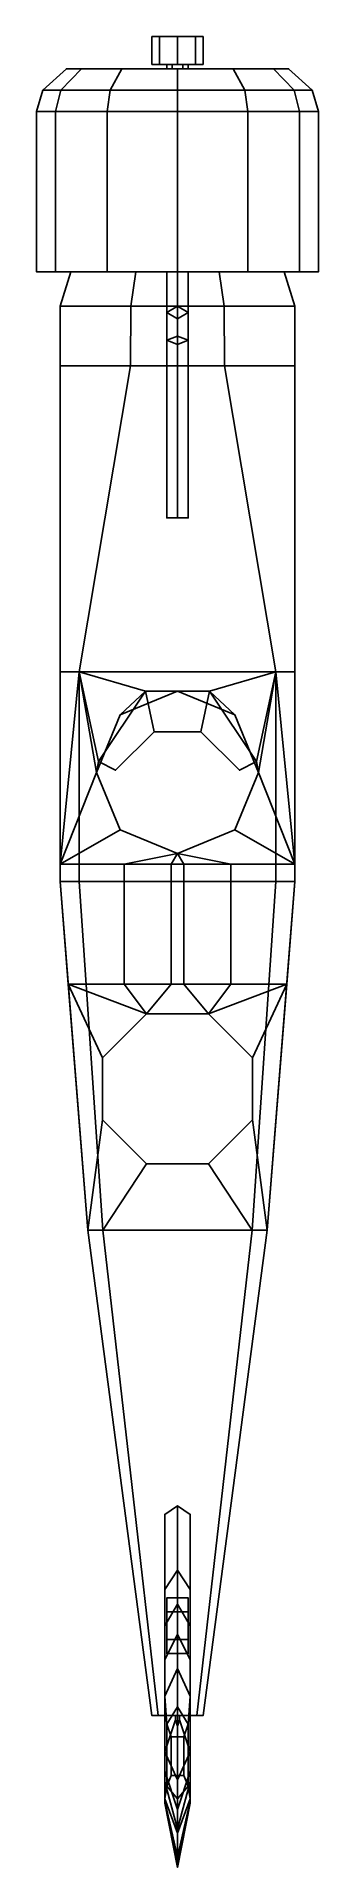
# Model space of a CAD drawing. Extents: x -0.66 to 0.66, y -4.28 to 4.28.
import ezdxf

# ---------------------------------------------------------------- set-up
doc = ezdxf.new("R2010")
doc.units = 0
doc.layers.get('0').update_dxf_attribs({"linetype": 'CONTINUOUS'})
doc.layers.add('PROPELLER', color=1, linetype='CONTINUOUS')

msp = doc.modelspace()

# ---------------------------------------------------------------- linework, layer by layer
for points in [[(-0.5456, 4.03, -0.265), (-0.63, 4.03, 0.05), (-0.52, 4.13, 0.05), (-0.4503, 4.13, -0.21)], [(-0.63, 4.03, 0.05), (-0.5456, 4.03, 0.365), (-0.4503, 4.13, 0.31), (-0.52, 4.13, 0.05)], [(-0.315, 4.03, -0.4956), (-0.5456, 4.03, -0.265), (-0.4503, 4.13, -0.21), (-0.26, 4.13, -0.4003)], [(-0.5456, 4.03, 0.365), (-0.315, 4.03, 0.5956), (-0.26, 4.13, 0.5003), (-0.4503, 4.13, 0.31)], [(-0.4503, 4.13, 0.31), (0.26, 4.13, 0.5003), (0.4503, 4.13, 0.31), (-0.52, 4.13, 0.05)], [(-0.52, 4.13, 0.05), (0.4503, 4.13, 0.31), (0.52, 4.13, 0.05), (-0.4503, 4.13, -0.21)], [(-0.26, 4.13, 0.5003), (0, 4.13, 0.57), (0.26, 4.13, 0.5003), (-0.4503, 4.13, 0.31)], [(-0.4503, 4.13, -0.21), (0.52, 4.13, 0.05), (0.4503, 4.13, -0.21), (-0.26, 4.13, -0.4003)], [(0, 4.03, -0.58), (-0.315, 4.03, -0.4956), (-0.26, 4.13, -0.4003), (0, 4.13, -0.47)], [(-0.315, 4.03, 0.5956), (0, 4.03, 0.68), (0, 4.13, 0.57), (-0.26, 4.13, 0.5003)], [(-0.26, 4.13, -0.4003), (0.4503, 4.13, -0.21), (0.26, 4.13, -0.4003), (0, 4.13, -0.47)], [(0.315, 4.03, -0.4956), (0, 4.03, -0.58), (0, 4.13, -0.47), (0.26, 4.13, -0.4003)], [(0, 4.03, 0.68), (0.315, 4.03, 0.5956), (0.26, 4.13, 0.5003), (0, 4.13, 0.57)], [(0.5456, 4.03, -0.265), (0.315, 4.03, -0.4956), (0.26, 4.13, -0.4003), (0.4503, 4.13, -0.21)], [(0.315, 4.03, 0.5956), (0.5456, 4.03, 0.365), (0.4503, 4.13, 0.31), (0.26, 4.13, 0.5003)], [(0.63, 4.03, 0.05), (0.5456, 4.03, -0.265), (0.4503, 4.13, -0.21), (0.52, 4.13, 0.05)], [(0.5456, 4.03, 0.365), (0.63, 4.03, 0.05), (0.52, 4.13, 0.05), (0.4503, 4.13, 0.31)], [(-0.5716, 3.93, -0.28), (-0.66, 3.93, 0.05), (-0.63, 4.03, 0.05), (-0.5456, 4.03, -0.265)], [(-0.66, 3.93, 0.05), (-0.5716, 3.93, 0.38), (-0.5456, 4.03, 0.365), (-0.63, 4.03, 0.05)], [(-0.33, 3.93, -0.5216), (-0.5716, 3.93, -0.28), (-0.5456, 4.03, -0.265), (-0.315, 4.03, -0.4956)], [(-0.5716, 3.93, 0.38), (-0.33, 3.93, 0.6216), (-0.315, 4.03, 0.5956), (-0.5456, 4.03, 0.365)], [(0, 3.93, -0.61), (-0.33, 3.93, -0.5216), (-0.315, 4.03, -0.4956), (0, 4.03, -0.58)], [(-0.33, 3.93, 0.6216), (0, 3.93, 0.71), (0, 4.03, 0.68), (-0.315, 4.03, 0.5956)], [(0.33, 3.93, -0.5216), (0, 3.93, -0.61), (0, 4.03, -0.58), (0.315, 4.03, -0.4956)], [(0, 3.93, 0.71), (0.33, 3.93, 0.6216), (0.315, 4.03, 0.5956), (0, 4.03, 0.68)], [(0.5716, 3.93, -0.28), (0.33, 3.93, -0.5216), (0.315, 4.03, -0.4956), (0.5456, 4.03, -0.265)], [(0.33, 3.93, 0.6216), (0.5716, 3.93, 0.38), (0.5456, 4.03, 0.365), (0.315, 4.03, 0.5956)], [(0.66, 3.93, 0.05), (0.5716, 3.93, -0.28), (0.5456, 4.03, -0.265), (0.63, 4.03, 0.05)], [(0.5716, 3.93, 0.38), (0.66, 3.93, 0.05), (0.63, 4.03, 0.05), (0.5456, 4.03, 0.365)], [(-0.5716, 3.93, 0.38), (-0.66, 3.93, 0.05), (-0.66, 3.18, 0.05), (-0.5716, 3.18, 0.38)], [(-0.66, 3.93, 0.05), (-0.5716, 3.93, -0.28), (-0.5716, 3.18, -0.28), (-0.66, 3.18, 0.05)], [(-0.33, 3.93, 0.6216), (-0.5716, 3.93, 0.38), (-0.5716, 3.18, 0.38), (-0.33, 3.18, 0.6216)], [(-0.5716, 3.93, -0.28), (-0.33, 3.93, -0.5216), (-0.33, 3.18, -0.5216), (-0.5716, 3.18, -0.28)], [(0, 3.93, 0.71), (-0.33, 3.93, 0.6216), (-0.33, 3.18, 0.6216), (0, 3.18, 0.71)], [(-0.33, 3.93, -0.5216), (0, 3.93, -0.61), (0, 3.18, -0.61), (-0.33, 3.18, -0.5216)], [(0.33, 3.93, 0.6216), (0, 3.93, 0.71), (0, 3.18, 0.71), (0.33, 3.18, 0.6216)], [(0, 3.93, -0.61), (0.33, 3.93, -0.5216), (0.33, 3.18, -0.5216), (0, 3.18, -0.61)], [(0.5716, 3.93, 0.38), (0.33, 3.93, 0.6216), (0.33, 3.18, 0.6216), (0.5716, 3.18, 0.38)], [(0.33, 3.93, -0.5216), (0.5716, 3.93, -0.28), (0.5716, 3.18, -0.28), (0.33, 3.18, -0.5216)], [(0.66, 3.93, 0.05), (0.5716, 3.93, 0.38), (0.5716, 3.18, 0.38), (0.66, 3.18, 0.05)], [(0.5716, 3.93, -0.28), (0.66, 3.93, 0.05), (0.66, 3.18, 0.05), (0.5716, 3.18, -0.28)], [(-0.5716, 3.18, 0.38), (-0.66, 3.18, 0.05), (-0.5, 3.18, 0.35)], [(-0.66, 3.18, 0.05), (-0.5, 3.18, -0.27), (-0.5, 3.18, 0.35)], [(-0.66, 3.18, 0.05), (-0.5716, 3.18, -0.28), (-0.5, 3.18, -0.27)], [(-0.33, 3.18, 0.6216), (-0.5716, 3.18, 0.38), (-0.5, 3.18, 0.35), (-0.1952, 3.18, 0.62)], [(-0.5716, 3.18, -0.28), (-0.33, 3.18, -0.5216), (-0.1952, 3.18, -0.34), (-0.5, 3.18, -0.27)], [(-0.1952, 3.18, 0.62), (-0.5, 3.18, 0.35), (-0.55, 3.02, 0.38), (-0.2181, 3.02, 0.66)], [(-0.5, 3.18, 0.35), (-0.5, 3.18, -0.27), (-0.55, 3.02, -0.36), (-0.55, 3.02, 0.38)], [(-0.5, 3.18, -0.27), (-0.1952, 3.18, -0.34), (-0.2181, 3.02, -0.4866), (-0.55, 3.02, -0.36)], [(0, 3.18, 0.71), (-0.33, 3.18, 0.6216), (-0.1952, 3.18, 0.62), (0, 3.18, 0.62)], [(0.1952, 3.18, 0.62), (-0.1952, 3.18, 0.62), (-0.2181, 3.02, 0.66), (0.2181, 3.02, 0.66)], [(-0.1952, 3.18, -0.34), (0.1952, 3.18, -0.34), (0.2181, 3.02, -0.4866), (-0.2181, 3.02, -0.4866)], [(0, 3.18, -0.61), (0.1952, 3.18, -0.34), (-0.1952, 3.18, -0.34)], [(0, 3.18, -0.39), (-0.05, 3.18, -0.47), (-0.05, 2.99, -0.67), (0, 2.96, -0.62)], [(-0.05, 3.18, -0.47), (0, 3.18, -0.56), (0, 3.02, -0.71), (-0.05, 2.99, -0.67)], [(0.33, 3.18, 0.6216), (0, 3.18, 0.71), (0, 3.18, 0.62), (0.1952, 3.18, 0.62)], [(0, 3.18, -0.61), (0.33, 3.18, -0.5216), (0.1952, 3.18, -0.34)], [(0.05, 3.18, -0.47), (0, 3.18, -0.39), (0, 2.96, -0.62), (0.05, 2.99, -0.67)], [(0, 3.18, -0.56), (0.05, 3.18, -0.47), (0.05, 2.99, -0.67), (0, 3.02, -0.71)], [(0.5, 3.18, 0.35), (0.1952, 3.18, 0.62), (0.2181, 3.02, 0.66), (0.55, 3.02, 0.38)], [(0.1952, 3.18, -0.34), (0.5, 3.18, -0.27), (0.55, 3.02, -0.36), (0.2181, 3.02, -0.4866)], [(0.5716, 3.18, 0.38), (0.33, 3.18, 0.6216), (0.1952, 3.18, 0.62), (0.5, 3.18, 0.35)], [(0.33, 3.18, -0.5216), (0.5716, 3.18, -0.28), (0.5, 3.18, -0.27), (0.1952, 3.18, -0.34)], [(0.5, 3.18, -0.27), (0.5, 3.18, 0.35), (0.55, 3.02, 0.38), (0.55, 3.02, -0.36)], [(0.66, 3.18, 0.05), (0.5716, 3.18, 0.38), (0.5, 3.18, 0.35)], [(0.5, 3.18, -0.27), (0.66, 3.18, 0.05), (0.5, 3.18, 0.35)], [(0.5716, 3.18, -0.28), (0.66, 3.18, 0.05), (0.66, 3.18, 0.05), (0.5, 3.18, -0.27)], [(-0.22, 2.74, -0.69), (-0.55, 2.74, -0.43), (-0.55, 3.02, -0.36), (-0.2181, 3.02, -0.4866)], [(-0.55, 2.74, -0.43), (-0.55, 2.74, 0.41), (-0.55, 3.02, 0.38), (-0.55, 3.02, -0.36)], [(-0.55, 2.74, 0.41), (-0.22, 2.74, 0.7), (-0.2181, 3.02, 0.66), (-0.55, 3.02, 0.38)], [(0.22, 2.74, -0.69), (-0.22, 2.74, -0.69), (-0.2181, 3.02, -0.4866), (0.2181, 3.02, -0.4866)], [(-0.22, 2.74, 0.7), (0.22, 2.74, 0.7), (0.2181, 3.02, 0.66), (-0.2181, 3.02, 0.66)], [(-0.05, 2.99, -0.67), (0, 3.02, -0.71), (0, 2.88, -0.79), (-0.05, 2.86, -0.74)], [(0, 3.02, -0.71), (0.05, 2.99, -0.67), (0.05, 2.86, -0.74), (0, 2.88, -0.79)], [(0.55, 2.74, -0.43), (0.22, 2.74, -0.69), (0.2181, 3.02, -0.4866), (0.55, 3.02, -0.36)], [(0.22, 2.74, 0.7), (0.55, 2.74, 0.41), (0.55, 3.02, 0.38), (0.2181, 3.02, 0.66)], [(0.55, 2.74, 0.41), (0.55, 2.74, -0.43), (0.55, 3.02, -0.36), (0.55, 3.02, 0.38)], [(0, 2.96, -0.62), (-0.05, 2.99, -0.67), (-0.05, 2.86, -0.74), (0, 2.84, -0.69)], [(0.05, 2.99, -0.67), (0, 2.96, -0.62), (0, 2.84, -0.69), (0.05, 2.86, -0.74)], [(-0.05, 2.86, -0.74), (0, 2.88, -0.79), (0, 2.03, -0.81), (-0.05, 2.03, -0.76)], [(0, 2.84, -0.69), (-0.05, 2.86, -0.74), (-0.05, 2.03, -0.76), (0, 2.03, -0.71)], [(0, 2.88, -0.79), (0.05, 2.86, -0.74), (0.05, 2.03, -0.76), (0, 2.03, -0.81)], [(0.05, 2.86, -0.74), (0, 2.84, -0.69), (0, 2.03, -0.71), (0.05, 2.03, -0.76)], [(-0.55, 2.74, -0.43), (-0.22, 2.74, -0.69), (-0.46, 1.31, -0.69), (-0.55, 1.31, -0.4)], [(-0.22, 2.74, 0.7), (-0.55, 2.74, 0.41), (-0.55, 1.31, 0.47), (-0.46, 1.31, 0.81)], [(-0.55, 2.74, 0.41), (-0.55, 2.74, -0.43), (-0.55, 1.31, -0.4), (-0.55, 1.31, 0.47)], [(-0.22, 2.74, -0.69), (0.22, 2.74, -0.69), (0.46, 1.31, -0.69), (-0.46, 1.31, -0.69)], [(0.22, 2.74, 0.7), (-0.22, 2.74, 0.7), (-0.46, 1.31, 0.81), (0.46, 1.31, 0.81)], [(0.22, 2.74, -0.69), (0.55, 2.74, -0.43), (0.55, 1.31, -0.4), (0.46, 1.31, -0.69)], [(0.55, 2.74, 0.41), (0.22, 2.74, 0.7), (0.46, 1.31, 0.81), (0.55, 1.31, 0.47)], [(0.55, 2.74, -0.43), (0.55, 2.74, 0.41), (0.55, 1.31, 0.47), (0.55, 1.31, -0.4)], [(-0.46, 0.33, -0.63), (-0.55, 0.33, -0.38), (-0.55, 1.31, -0.4), (-0.46, 1.31, -0.69)], [(-0.55, 0.33, -0.38), (-0.55, 0.33, 0.47), (-0.55, 1.31, 0.47), (-0.55, 1.31, -0.4)], [(-0.46, 1.31, 0.81), (-0.55, 0.41, 0.69), (-0.55, 0.41, 0.69), (-0.38, 0.84, 0.7)], [(-0.55, 0.41, 0.47), (-0.55, 0.41, 0.69), (-0.46, 1.31, 0.81), (-0.55, 1.31, 0.47)], [(0.46, 0.33, -0.63), (-0.46, 0.33, -0.63), (-0.46, 1.31, -0.69), (0.46, 1.31, -0.69)], [(0.46, 1.31, 0.81), (-0.46, 1.31, 0.81), (-0.15, 1.22, 0.81), (0.15, 1.22, 0.81)], [(-0.46, 1.31, 0.81), (-0.37, 0.89, 0.72), (-0.37, 0.89, 0.72), (-0.15, 1.22, 0.81)], [(-0.46, 1.31, 0.81), (-0.38, 0.84, 0.7), (-0.38, 0.84, 0.7), (-0.37, 0.89, 0.72)], [(0.37, 0.89, 0.72), (0.46, 1.31, 0.81), (0.15, 1.22, 0.81), (0.37, 0.89, 0.72)], [(0.38, 0.84, 0.7), (0.46, 1.31, 0.81), (0.37, 0.89, 0.72), (0.38, 0.84, 0.7)], [(0.38, 0.84, 0.7), (0.55, 0.41, 0.69), (0.46, 1.31, 0.81), (0.38, 0.84, 0.7)], [(0.55, 0.33, -0.38), (0.46, 0.33, -0.63), (0.46, 1.31, -0.69), (0.55, 1.31, -0.4)], [(0.55, 0.41, 0.69), (0.55, 0.41, 0.47), (0.55, 1.31, 0.47), (0.46, 1.31, 0.81)], [(0.55, 0.33, 0.47), (0.55, 0.33, -0.38), (0.55, 1.31, -0.4), (0.55, 1.31, 0.47)], [(-0.15, 1.22, 0.81), (-0.11, 1.03, 0.97), (-0.29, 0.85, 0.73), (-0.37, 0.89, 0.72)], [(-0.37, 0.89, 0.72), (-0.29, 0.85, 0.73), (-0.11, 1.03, 0.97), (-0.15, 1.22, 0.81)], [(0, 1.22, 0.81), (-0.2687, 1.1087, 0.77), (-0.2687, 1.1087, -0.19), (0, 1.22, -0.19)], [(-0.15, 1.22, 0.81), (-0.15, 1.22, 0.81), (-0.2687, 1.1087, 0.77), (0, 1.22, 0.81)], [(-0.15, 1.22, 0.81), (-0.11, 1.03, 0.97), (0.11, 1.03, 0.97), (0.15, 1.22, 0.81)], [(0.15, 1.22, 0.81), (0.11, 1.03, 0.97), (-0.11, 1.03, 0.97), (-0.15, 1.22, 0.81)], [(0.2687, 1.1087, 0.77), (0, 1.22, 0.81), (0, 1.22, -0.19), (0.2687, 1.1087, -0.19)], [(0.15, 1.22, 0.81), (0.15, 1.22, 0.81), (0, 1.22, 0.81), (0.2687, 1.1087, 0.77)], [(0.37, 0.89, 0.72), (0.29, 0.85, 0.73), (0.11, 1.03, 0.97), (0.15, 1.22, 0.81)], [(0.15, 1.22, 0.81), (0.11, 1.03, 0.97), (0.29, 0.85, 0.73), (0.37, 0.89, 0.72)], [(-0.2687, 1.1087, 0.77), (-0.38, 0.84, 0.7), (-0.38, 0.84, -0.19), (-0.2687, 1.1087, -0.19)], [(0.38, 0.84, 0.7), (0.2687, 1.1087, 0.77), (0.2687, 1.1087, -0.19), (0.38, 0.84, -0.19)], [(-0.38, 0.84, 0.7), (-0.55, 0.41, 0.69), (-0.55, 0.41, 0.69), (-0.2687, 0.5713, 0.7)], [(-0.38, 0.84, 0.7), (-0.2687, 0.5713, 0.7), (-0.2687, 0.5713, -0.19), (-0.38, 0.84, -0.19)], [(0.2687, 0.5713, 0.7), (0.38, 0.84, 0.7), (0.38, 0.84, -0.19), (0.2687, 0.5713, -0.19)], [(0.55, 0.41, 0.69), (0.38, 0.84, 0.7), (0.38, 0.84, 0.7), (0.2687, 0.5713, 0.7)], [(-0.55, 0.41, 0.69), (-0.25, 0.41, 0.91), (0, 0.46, 0.81), (-0.2687, 0.5713, 0.7)], [(-0.2687, 0.5713, 0.7), (0, 0.46, 0.81), (0, 0.46, -0.19), (-0.2687, 0.5713, -0.19)], [(0, 0.46, 0.81), (0.2687, 0.5713, 0.7), (0.2687, 0.5713, -0.19), (0, 0.46, -0.19)], [(0.25, 0.41, 0.91), (0.55, 0.41, 0.69), (0.2687, 0.5713, 0.7), (0, 0.46, 0.81)], [(0, 0.46, 0.81), (0, 0.46, 0.81), (-0.25, 0.41, 0.91), (-0.03, 0.41, 1.04)], [(0, 0.46, 0.81), (0, 0.46, 0.81), (-0.03, 0.41, 1.04), (0.03, 0.41, 1.04)], [(0, 0.46, 0.81), (0, 0.46, 0.81), (0.03, 0.41, 1.04), (0.25, 0.41, 0.91)], [(-0.55, 0.33, 0.47), (-0.55, 0.33, 0.69), (-0.55, 0.41, 0.69), (-0.55, 0.41, 0.47)], [(-0.55, 0.33, 0.69), (-0.25, 0.33, 0.91), (-0.25, 0.41, 0.91), (-0.55, 0.41, 0.69)], [(-0.03, 0.41, 1.04), (-0.25, 0.41, 0.91), (-0.25, -0.15, 0.91), (-0.03, -0.15, 1.03)], [(0.03, 0.41, 1.04), (-0.03, 0.41, 1.04), (-0.03, -0.15, 1.03), (0.03, -0.15, 1.03)], [(0.25, 0.41, 0.91), (0.03, 0.41, 1.04), (0.03, -0.15, 1.03), (0.25, -0.15, 0.91)], [(0.25, 0.33, 0.91), (0.55, 0.33, 0.69), (0.55, 0.41, 0.69), (0.25, 0.41, 0.91)], [(0.55, 0.33, 0.69), (0.55, 0.33, 0.47), (0.55, 0.41, 0.47), (0.55, 0.41, 0.69)], [(-0.55, 0.33, -0.38), (-0.46, 0.33, -0.63), (-0.35, -1.3, -0.46), (-0.42, -1.3, -0.34)], [(-0.55, 0.33, 0.47), (-0.55, 0.33, -0.38), (-0.42, -1.3, -0.34), (-0.42, -1.3, 0.47)], [(-0.55, 0.33, 0.69), (-0.55, 0.33, 0.47), (-0.5117, -0.15, 0.47), (-0.5117, -0.15, 0.69)], [(-0.25, 0.33, 0.91), (-0.55, 0.33, 0.69), (-0.5117, -0.15, 0.69), (-0.25, -0.15, 0.91)], [(-0.46, 0.33, -0.63), (0.46, 0.33, -0.63), (0.35, -1.3, -0.46), (-0.35, -1.3, -0.46)], [(0.55, 0.33, 0.69), (0.25, 0.33, 0.91), (0.25, -0.15, 0.91), (0.5117, -0.15, 0.69)], [(0.46, 0.33, -0.63), (0.55, 0.33, -0.38), (0.42, -1.3, -0.34), (0.35, -1.3, -0.46)], [(0.55, 0.33, -0.38), (0.55, 0.33, 0.47), (0.42, -1.3, 0.47), (0.42, -1.3, -0.34)], [(0.55, 0.33, 0.47), (0.55, 0.33, 0.69), (0.5117, -0.15, 0.69), (0.5117, -0.15, 0.47)], [(-0.3511, -0.4946, 0.62), (-0.5117, -0.15, 0.47), (-0.42, -1.3, 0.47), (-0.3511, -0.7854, 0.62)], [(-0.5117, -0.15, 0.69), (-0.5117, -0.15, 0.47), (-0.5117, -0.15, 0.47), (-0.3511, -0.4946, 0.62)], [(-0.25, -0.15, 0.91), (-0.5117, -0.15, 0.69), (-0.1454, -0.2889, 0.79)], [(-0.1454, -0.2889, 0.79), (-0.5117, -0.15, 0.69), (-0.3511, -0.4946, 0.62)], [(-0.03, -0.15, 1.03), (-0.25, -0.15, 0.91), (-0.1454, -0.2889, 0.79)], [(0.03, -0.15, 1.03), (-0.03, -0.15, 1.03), (-0.1454, -0.2889, 0.79), (0.1454, -0.2889, 0.79)], [(0.03, -0.15, 1.03), (0.1454, -0.2889, 0.79), (0.25, -0.15, 0.91)], [(0.25, -0.15, 0.91), (0.1454, -0.2889, 0.79), (0.5117, -0.15, 0.69)], [(0.5117, -0.15, 0.69), (0.1454, -0.2889, 0.79), (0.3511, -0.4946, 0.62), (0.5117, -0.15, 0.69)], [(0.5117, -0.15, 0.47), (0.3511, -0.4946, 0.62), (0.3511, -0.7854, 0.62), (0.42, -1.3, 0.47)], [(0.5117, -0.15, 0.47), (0.5117, -0.15, 0.69), (0.3511, -0.4946, 0.62), (0.5117, -0.15, 0.47)], [(-0.1454, -0.2889, 0.79), (-0.3511, -0.4946, 0.62), (-0.3511, -0.4946, -0.19), (-0.1454, -0.2889, -0.19)], [(0.1454, -0.2889, 0.79), (-0.1454, -0.2889, 0.79), (-0.1454, -0.2889, -0.19), (0.1454, -0.2889, -0.19)], [(0.3511, -0.4946, 0.62), (0.1454, -0.2889, 0.79), (0.1454, -0.2889, -0.19), (0.3511, -0.4946, -0.19)], [(-0.3511, -0.4946, 0.62), (-0.3511, -0.7854, 0.62), (-0.3511, -0.7854, -0.19), (-0.3511, -0.4946, -0.19)], [(0.3511, -0.7854, 0.62), (0.3511, -0.4946, 0.62), (0.3511, -0.4946, -0.19), (0.3511, -0.7854, -0.19)], [(-0.42, -1.3, 0.47), (-0.35, -1.3, 0.69), (-0.1454, -0.9911, 0.7), (-0.3511, -0.7854, 0.62)], [(-0.3511, -0.7854, 0.62), (-0.1454, -0.9911, 0.7), (-0.1454, -0.9911, -0.19), (-0.3511, -0.7854, -0.19)], [(0.1454, -0.9911, 0.7), (0.3511, -0.7854, 0.62), (0.3511, -0.7854, -0.19), (0.1454, -0.9911, -0.19)], [(0.35, -1.3, 0.69), (0.42, -1.3, 0.47), (0.3511, -0.7854, 0.62), (0.1454, -0.9911, 0.7)], [(-0.35, -1.3, 0.69), (0.35, -1.3, 0.69), (0.1454, -0.9911, 0.7), (-0.1454, -0.9911, 0.7)], [(-0.1454, -0.9911, 0.7), (0.1454, -0.9911, 0.7), (0.1454, -0.9911, -0.19), (-0.1454, -0.9911, -0.19)], [(-0.09, -3.57, -0.05), (-0.12, -3.57, 0.02), (-0.42, -1.3, -0.34), (-0.35, -1.3, -0.46)], [(-0.12, -3.57, 0.02), (-0.12, -3.57, 0.47), (-0.42, -1.3, 0.47), (-0.42, -1.3, -0.34)], [(-0.12, -3.57, 0.47), (-0.09, -3.57, 0.6), (-0.35, -1.3, 0.69), (-0.42, -1.3, 0.47)], [(0.09, -3.57, -0.05), (-0.09, -3.57, -0.05), (-0.35, -1.3, -0.46), (0.35, -1.3, -0.46)], [(-0.09, -3.57, 0.6), (0.09, -3.57, 0.6), (0.35, -1.3, 0.69), (-0.35, -1.3, 0.69)], [(0.12, -3.57, 0.02), (0.09, -3.57, -0.05), (0.35, -1.3, -0.46), (0.42, -1.3, -0.34)], [(0.09, -3.57, 0.6), (0.12, -3.57, 0.47), (0.42, -1.3, 0.47), (0.35, -1.3, 0.69)], [(0.12, -3.57, 0.47), (0.12, -3.57, 0.02), (0.42, -1.3, -0.34), (0.42, -1.3, 0.47)], [(0, -2.89, 0.7), (0, -2.59, 0.56), (-0.06, -2.63, 0.56), (-0.06, -2.98, 0.7)], [(-0.06, -2.63, 0.56), (-0.06, -3.98, 0.56), (-0.06, -3.98, 0.7), (-0.06, -2.98, 0.7)], [(0.06, -2.98, 0.7), (0.06, -2.63, 0.56), (0, -2.59, 0.56), (0, -2.89, 0.7)], [(0.06, -3.98, 0.7), (0.06, -3.98, 0.56), (0.06, -2.63, 0.56), (0.06, -2.98, 0.7)], [(-0.06, -3.05, -0.33), (-0.06, -3.05, -0.29), (-0.06, -2.8, -0.18), (-0.06, -2.76, -0.19)], [(-0.06, -2.76, -0.19), (-0.06, -2.8, -0.18), (-0.06, -3.05, -0.29), (-0.06, -3.05, -0.33)], [(0.06, -2.76, -0.19), (0.06, -2.8, -0.18), (0.06, -3.05, -0.29), (0.06, -3.05, -0.33)], [(0.06, -3.05, -0.33), (0.06, -3.05, -0.29), (0.06, -2.8, -0.18), (0.06, -2.76, -0.19)], [(0, -3.05, 0.86), (0, -2.89, 0.7), (-0.06, -2.98, 0.7), (-0.06, -3.15, 0.86)], [(0.06, -3.15, 0.86), (0.06, -2.98, 0.7), (0, -2.89, 0.7), (0, -3.05, 0.86)], [(-0.06, -2.98, 0.7), (-0.06, -3.98, 0.7), (-0.06, -3.98, 0.86), (-0.06, -3.15, 0.86)], [(0.06, -3.98, 0.86), (0.06, -3.98, 0.7), (0.06, -2.98, 0.7), (0.06, -3.15, 0.86)], [(0, -3.19, 1.06), (0, -3.05, 0.86), (-0.06, -3.15, 0.86), (-0.06, -3.31, 1.06)], [(-0.06, -3.05, -0.29), (-0.06, -3.08, -0.29), (-0.06, -3.19, -0.11), (-0.06, -3.16, -0.12)], [(-0.06, -3.16, -0.12), (-0.06, -3.19, -0.11), (-0.06, -3.08, -0.29), (-0.06, -3.05, -0.29)], [(-0.06, -3.05, -0.33), (-0.06, -3.05, -0.29), (-0.06, -3.08, -0.29), (-0.06, -3.17, -0.42)], [(-0.06, -3.17, -0.42), (-0.06, -3.08, -0.29), (-0.06, -3.05, -0.29), (-0.06, -3.05, -0.33)], [(0.05, -3.085, -0.2874), (0.05, -3.02, -0.4), (-0.05, -3.02, -0.4), (-0.05, -3.085, -0.2874)], [(0.05, -3.02, -0.4), (0.05, -3.085, -0.5126), (-0.05, -3.085, -0.5126), (-0.05, -3.02, -0.4)], [(-0.05, -3.215, -0.2874), (-0.05, -3.085, -0.2874), (-0.05, -3.02, -0.4), (-0.05, -3.28, -0.4)], [(-0.05, -3.28, -0.4), (-0.05, -3.02, -0.4), (-0.05, -3.085, -0.5126), (-0.05, -3.215, -0.5126)], [(0.06, -3.31, 1.06), (0.06, -3.15, 0.86), (0, -3.05, 0.86), (0, -3.19, 1.06)], [(0.05, -3.28, -0.4), (0.05, -3.02, -0.4), (0.05, -3.085, -0.2874), (0.05, -3.215, -0.2874)], [(0.05, -3.215, -0.5126), (0.05, -3.085, -0.5126), (0.05, -3.02, -0.4), (0.05, -3.28, -0.4)], [(0.06, -3.16, -0.12), (0.06, -3.19, -0.11), (0.06, -3.08, -0.29), (0.06, -3.05, -0.29)], [(0.06, -3.05, -0.29), (0.06, -3.08, -0.29), (0.06, -3.19, -0.11), (0.06, -3.16, -0.12)], [(0.06, -3.17, -0.42), (0.06, -3.08, -0.29), (0.06, -3.05, -0.29), (0.06, -3.05, -0.33)], [(0.06, -3.05, -0.33), (0.06, -3.05, -0.29), (0.06, -3.08, -0.29), (0.06, -3.17, -0.42)], [(-0.06, -3.15, 0.86), (-0.06, -3.98, 0.86), (-0.06, -3.97, 1.06), (-0.06, -3.31, 1.06)], [(0.05, -3.215, -0.2874), (0.05, -3.085, -0.2874), (-0.05, -3.085, -0.2874), (-0.05, -3.215, -0.2874)], [(0.05, -3.085, -0.5126), (0.05, -3.215, -0.5126), (-0.05, -3.215, -0.5126), (-0.05, -3.085, -0.5126)], [(0.06, -3.97, 1.06), (0.06, -3.98, 0.86), (0.06, -3.15, 0.86), (0.06, -3.31, 1.06)], [(0, -3.35, 1.29), (0, -3.19, 1.06), (-0.06, -3.31, 1.06), (-0.06, -3.48, 1.29)], [(0.05, -3.28, -0.4), (0.05, -3.215, -0.2874), (-0.05, -3.215, -0.2874), (-0.05, -3.28, -0.4)], [(0.05, -3.215, -0.5126), (0.05, -3.28, -0.4), (-0.05, -3.28, -0.4), (-0.05, -3.215, -0.5126)], [(0.06, -3.48, 1.29), (0.06, -3.31, 1.06), (0, -3.19, 1.06), (0, -3.35, 1.29)], [(-0.06, -3.31, 1.06), (-0.06, -3.97, 1.06), (-0.06, -3.96, 1.29), (-0.06, -3.48, 1.29)], [(0.06, -3.96, 1.29), (0.06, -3.97, 1.06), (0.06, -3.31, 1.06), (0.06, -3.48, 1.29)], [(0, -3.53, 1.45), (0, -3.35, 1.29), (-0.06, -3.48, 1.29), (-0.05, -3.61, 1.45)], [(0.05, -3.61, 1.45), (0.06, -3.48, 1.29), (0, -3.35, 1.29), (0, -3.53, 1.45)], [(-0.06, -3.48, 1.29), (-0.06, -3.96, 1.29), (-0.05, -3.9, 1.45), (-0.05, -3.61, 1.45)], [(0.05, -3.9, 1.45), (0.06, -3.96, 1.29), (0.06, -3.48, 1.29), (0.05, -3.61, 1.45)], [(-0.12, -3.57, 0.47), (-0.06, -3.57, 0.45), (-0.06, -3.57, 0.56), (-0.09, -3.57, 0.6)], [(-0.12, -3.57, 0.02), (-0.06, -3.57, 0.06), (-0.06, -3.57, 0.45), (-0.12, -3.57, 0.47)], [(-0.09, -3.57, -0.05), (-0.01, -3.57, -0.05), (-0.06, -3.57, 0.06), (-0.12, -3.57, 0.02)], [(-0.09, -3.57, 0.6), (-0.06, -3.57, 0.56), (0.06, -3.57, 0.56), (0.09, -3.57, 0.6)], [(-0.01, -3.57, -0.05), (-0.01, -3.59, -0.05), (-0.06, -3.74, 0.06), (-0.06, -3.57, 0.06)], [(-0.06, -3.57, 0.06), (-0.06, -3.74, 0.06), (-0.06, -3.83, 0.15), (-0.06, -3.57, 0.15)], [(-0.06, -3.57, 0.15), (-0.06, -3.83, 0.15), (-0.06, -3.88, 0.22), (-0.06, -3.57, 0.22)], [(-0.06, -3.57, 0.22), (-0.06, -3.88, 0.22), (-0.06, -3.97, 0.45), (-0.06, -3.57, 0.45)], [(-0.06, -3.57, 0.45), (-0.06, -3.97, 0.45), (-0.06, -3.98, 0.56), (-0.06, -3.57, 0.56)], [(-0.06, -3.74, 0.06), (-0.01, -3.59, -0.05), (0, -3.62, -0.05), (0, -3.87, 0.06)], [(0, -3.67, 1.51), (0, -3.53, 1.45), (-0.05, -3.61, 1.45), (-0.03, -3.67, 1.5)], [(0, -3.57, -0.05), (0, -3.62, -0.05), (-0.01, -3.59, -0.05), (-0.01, -3.57, -0.05)], [(0.03, -3.67, 1.5), (0.05, -3.61, 1.45), (0, -3.53, 1.45), (0, -3.67, 1.51)], [(0.01, -3.57, -0.05), (0.01, -3.59, -0.05), (0, -3.62, -0.05), (0, -3.57, -0.05)], [(0, -3.87, 0.06), (0, -3.62, -0.05), (0.01, -3.59, -0.05), (0.06, -3.74, 0.06)], [(0.06, -3.74, 0.06), (0.01, -3.59, -0.05), (0.01, -3.57, -0.05), (0.06, -3.57, 0.06)], [(0.06, -3.57, 0.06), (0.01, -3.57, -0.05), (0.09, -3.57, -0.05), (0.12, -3.57, 0.02)], [(0.06, -3.97, 0.45), (0.06, -3.88, 0.22), (0.06, -3.57, 0.22), (0.06, -3.57, 0.45)], [(0.06, -3.88, 0.22), (0.06, -3.83, 0.15), (0.06, -3.57, 0.15), (0.06, -3.57, 0.22)], [(0.06, -3.83, 0.15), (0.06, -3.74, 0.06), (0.06, -3.57, 0.06), (0.06, -3.57, 0.15)], [(0.06, -3.98, 0.56), (0.06, -3.97, 0.45), (0.06, -3.57, 0.45), (0.06, -3.57, 0.56)], [(0.06, -3.57, 0.56), (0.06, -3.57, 0.45), (0.12, -3.57, 0.47), (0.09, -3.57, 0.6)], [(0.06, -3.57, 0.45), (0.06, -3.57, 0.06), (0.12, -3.57, 0.02), (0.12, -3.57, 0.47)], [(-0.05, -3.61, 1.45), (-0.05, -3.9, 1.45), (-0.03, -3.85, 1.5), (-0.03, -3.67, 1.5)], [(-0.03, -3.67, 1.5), (-0.03, -3.85, 1.5), (0, -3.85, 1.51), (0, -3.67, 1.51)], [(0, -3.67, 1.51), (0, -3.85, 1.51), (0.03, -3.85, 1.5), (0.03, -3.67, 1.5)], [(0.03, -3.85, 1.5), (0.05, -3.9, 1.45), (0.05, -3.61, 1.45), (0.03, -3.67, 1.5)], [(-0.06, -3.83, 0.15), (-0.06, -3.74, 0.06), (0, -3.87, 0.06), (0, -4.01, 0.15)], [(0, -4.01, 0.15), (0, -3.87, 0.06), (0.06, -3.74, 0.06), (0.06, -3.83, 0.15)], [(-0.06, -3.88, 0.22), (-0.06, -3.83, 0.15), (0, -4.01, 0.15), (0, -4.1, 0.22)], [(-0.03, -3.85, 1.5), (-0.05, -3.9, 1.45), (0, -3.96, 1.45), (0, -3.85, 1.51)], [(0, -4.1, 0.22), (0, -4.01, 0.15), (0.06, -3.83, 0.15), (0.06, -3.88, 0.22)], [(0, -3.85, 1.51), (0, -3.96, 1.45), (0.05, -3.9, 1.45), (0.03, -3.85, 1.5)], [(-0.06, -3.97, 0.45), (-0.06, -3.88, 0.22), (0, -4.1, 0.22), (0, -4.25, 0.45)], [(-0.05, -3.9, 1.45), (-0.06, -3.96, 1.29), (0, -4.12, 1.29), (0, -3.96, 1.45)], [(0, -4.25, 0.45), (0, -4.1, 0.22), (0.06, -3.88, 0.22), (0.06, -3.97, 0.45)], [(0, -3.96, 1.45), (0, -4.12, 1.29), (0.06, -3.96, 1.29), (0.05, -3.9, 1.45)], [(-0.06, -3.96, 1.29), (-0.06, -3.97, 1.06), (0, -4.23, 1.06), (0, -4.12, 1.29)], [(-0.06, -3.98, 0.56), (-0.06, -3.97, 0.45), (0, -4.25, 0.45), (0, -4.28, 0.56)], [(-0.06, -3.97, 1.06), (-0.06, -3.98, 0.86), (0, -4.28, 0.86), (0, -4.23, 1.06)], [(-0.06, -3.98, 0.7), (-0.06, -3.98, 0.56), (0, -4.28, 0.56), (0, -4.28, 0.7)], [(-0.06, -3.98, 0.86), (-0.06, -3.98, 0.7), (0, -4.28, 0.7), (0, -4.28, 0.86)], [(0, -4.12, 1.29), (0, -4.23, 1.06), (0.06, -3.97, 1.06), (0.06, -3.96, 1.29)], [(0, -4.23, 1.06), (0, -4.28, 0.86), (0.06, -3.98, 0.86), (0.06, -3.97, 1.06)], [(0, -4.28, 0.56), (0, -4.25, 0.45), (0.06, -3.97, 0.45), (0.06, -3.98, 0.56)], [(0, -4.28, 0.7), (0, -4.28, 0.56), (0.06, -3.98, 0.56), (0.06, -3.98, 0.7)], [(0, -4.28, 0.86), (0, -4.28, 0.7), (0.06, -3.98, 0.7), (0.06, -3.98, 0.86)]]:
    msp.add_3dface(points)
at = {"layer": 'PROPELLER'}
for points in [[(-0.0849, 4.28, 0.1249), (-0.12, 4.28, 0.04), (-0.12, 4.15, 0.04), (-0.0849, 4.15, 0.1249)], [(-0.12, 4.28, 0.04), (-0.0849, 4.28, -0.0449), (-0.0849, 4.15, -0.0449), (-0.12, 4.15, 0.04)], [(0.0849, 4.28, 0.1249), (-0.12, 4.28, 0.04), (-0.0849, 4.28, 0.1249), (0, 4.28, 0.16)], [(0.12, 4.28, 0.04), (-0.0849, 4.28, -0.0449), (-0.12, 4.28, 0.04), (0.0849, 4.28, 0.1249)], [(0, 4.28, 0.16), (-0.0849, 4.28, 0.1249), (-0.0849, 4.15, 0.1249), (0, 4.15, 0.16)], [(-0.0849, 4.28, -0.0449), (0, 4.28, -0.08), (0, 4.15, -0.08), (-0.0849, 4.15, -0.0449)], [(0.0849, 4.28, -0.0449), (0, 4.28, -0.08), (-0.0849, 4.28, -0.0449), (0.12, 4.28, 0.04)], [(0.0849, 4.28, 0.1249), (0, 4.28, 0.16), (0, 4.15, 0.16), (0.0849, 4.15, 0.1249)], [(0, 4.28, -0.08), (0.0849, 4.28, -0.0449), (0.0849, 4.15, -0.0449), (0, 4.15, -0.08)], [(0.12, 4.28, 0.04), (0.0849, 4.28, 0.1249), (0.0849, 4.15, 0.1249), (0.12, 4.15, 0.04)], [(0.0849, 4.28, -0.0449), (0.12, 4.28, 0.04), (0.12, 4.15, 0.04), (0.0849, 4.15, -0.0449)], [(-0.025, 4.15, 0.0833), (-0.05, 4.15, 0.04), (-0.05, 4.13, 0.04), (-0.025, 4.13, 0.0833)], [(-0.05, 4.15, 0.04), (-0.025, 4.15, -0.0033), (-0.025, 4.13, -0.0033), (-0.05, 4.13, 0.04)], [(0.025, 4.15, 0.0833), (-0.025, 4.15, 0.0833), (-0.025, 4.13, 0.0833), (0.025, 4.13, 0.0833)], [(-0.025, 4.15, -0.0033), (0.025, 4.15, -0.0033), (0.025, 4.13, -0.0033), (-0.025, 4.13, -0.0033)], [(0.05, 4.15, 0.04), (0.025, 4.15, 0.0833), (0.025, 4.13, 0.0833), (0.05, 4.13, 0.04)], [(0.025, 4.15, -0.0033), (0.05, 4.15, 0.04), (0.05, 4.13, 0.04), (0.025, 4.13, -0.0033)]]:
    msp.add_3dface(points, dxfattribs=at)

doc.saveas('drawing.dxf')
